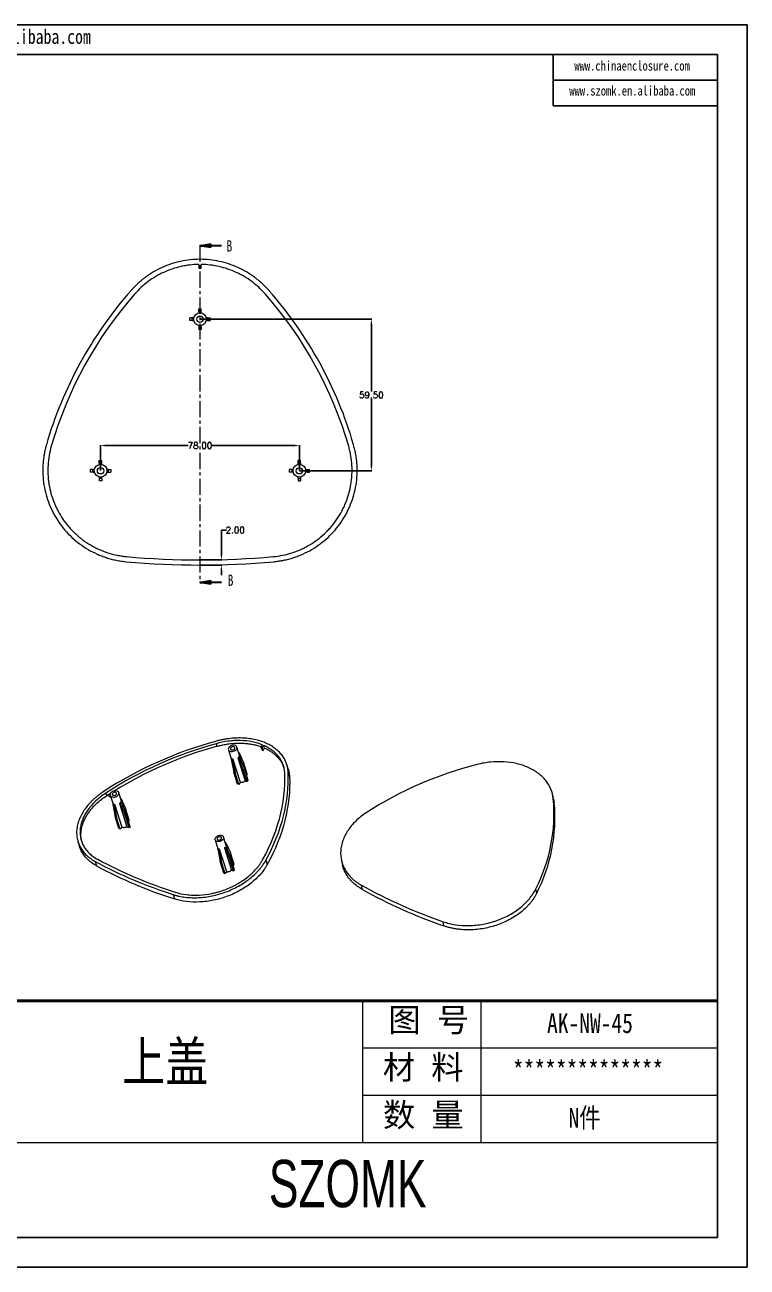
# Model space of a CAD drawing. Header units: inches. Extents: x 1474 to 2938, y 573 to 1061.
# Drawn here: x 2654.8 to 2938.2, y 573 to 1060.6 of the extents above; entities that cross this region are included whole.
import ezdxf

# ---------------------------------------------------------------- set-up
doc = ezdxf.new("R2010")
doc.units = ezdxf.units.IN
doc.linetypes.add('CENTER', pattern=[10.16, 6.35, -1.27, 1.27, -1.27])
doc.layers.add('文字', color=81, linetype='Continuous')
doc.layers.add('粗实线', color=7, linetype='Continuous', lineweight=30)
doc.layers.add('细实线', color=3, linetype='Continuous', lineweight=9)
doc.styles.add('SLDTEXTSTYLE0', font='TXT', dxfattribs={"width": 0.75})
doc.styles.get("Standard").update_dxf_attribs({"font": 'txt', "bigfont": 'gbcbig.shx'})
doc.styles.add('宋体', font='', dxfattribs={"width": 0.8, "height": 3.5})
doc.styles.add('长仿宋', font='', dxfattribs={"width": 0.7, "height": 4})
doc.styles.get('宋体').set_extended_font_data('SimSun')
doc.styles.get('长仿宋').set_extended_font_data('SimSun')
doc.dimstyles.new('2.5', dxfattribs={"dimtxt": 2.5, "dimasz": 2, "dimexe": 0.18, "dimexo": 0.0625, "dimgap": 0.09, "dimtad": 0, "dimtih": 1, "dimtoh": 1, "dimzin": 0, "dimdsep": 46, "dimtxsty": 'Standard', "dimcen": 2, "dimadec": 0, "dimazin": 0, "dimtfac": 1, "dimtofl": 0, "dimtmove": 0, "dimatfit": 3, "dimfxl": 1, "dimtolj": 1, "dimtzin": 0, "dimarcsym": 0})

# ---------------------------------------------------------------- blocks, each defined once
blk = doc.blocks.new('_CLOSED')
at = {"color": 0, "linetype": 'ByBlock', "lineweight": -2}
for p, q in [((-1, 0.166667), (0, 0)), ((-1, 0.166667), (-1, -0.166667)), ((0, 0), (-1, -0.166667)), ((0, 0), (-1, 0))]:
    blk.add_line(p, q, dxfattribs=at)
blk = doc.blocks.new('*D113')
at = {"color": 0, "lineweight": -2}
for p, q in [((2731.92, 852.53), (2731.92, 862.27)), ((2731.92, 862.27), (2733.92, 862.27)), ((2723.57, 850.53), (2732.1, 850.53)), ((2723.57, 848.53), (2732.1, 848.53)), ((2731.92, 846.53), (2731.92, 844.53))]:
    blk.add_line(p, q, dxfattribs=at)
at = {"color": 0}
for points in [[(2731.59, 852.53), (2732.26, 852.53), (2731.92, 850.53)], [(2731.59, 846.53), (2732.26, 846.53), (2731.92, 848.53)]]:
    blk.add_solid(points, dxfattribs=at)
at = {"layer": 'Defpoints', "color": 0}
for p in [(2723.51, 850.53), (2723.51, 848.53), (2731.92, 848.53)]:
    blk.add_point(p, dxfattribs=at)
at = {"color": 0, "insert": (2737.35, 862.27), "char_height": 2.5, "attachment_point": 5}
blk.add_mtext('\\A1;2.00', dxfattribs=at)
blk = doc.blocks.new('*D114')
at = {"color": 0, "lineweight": -2}
for p, q in [((2684.51, 885.59), (2684.51, 895.63)), ((2686.51, 895.45), (2718.84, 895.45)), ((2760.51, 895.45), (2728.19, 895.45)), ((2762.51, 885.59), (2762.51, 895.63))]:
    blk.add_line(p, q, dxfattribs=at)
at = {"color": 0}
for points in [[(2686.51, 895.78), (2686.51, 895.11), (2684.51, 895.45)], [(2760.51, 895.78), (2760.51, 895.11), (2762.51, 895.45)]]:
    blk.add_solid(points, dxfattribs=at)
at = {"layer": 'Defpoints', "color": 0}
for p in [(2762.51, 895.45), (2684.51, 885.53), (2762.51, 885.53)]:
    blk.add_point(p, dxfattribs=at)
at = {"color": 0, "insert": (2723.51, 895.45), "char_height": 2.5, "attachment_point": 5}
blk.add_mtext('\\A1;78.00', dxfattribs=at)
blk = doc.blocks.new('*D115')
at = {"color": 0, "lineweight": -2}
for p, q in [((2723.57, 945.03), (2790.93, 945.03)), ((2790.75, 943.03), (2790.75, 916.62)), ((2790.75, 887.53), (2790.75, 913.94)), ((2762.57, 885.53), (2790.93, 885.53))]:
    blk.add_line(p, q, dxfattribs=at)
at = {"color": 0}
for points in [[(2790.42, 943.03), (2791.09, 943.03), (2790.75, 945.03)], [(2790.42, 887.53), (2791.09, 887.53), (2790.75, 885.53)]]:
    blk.add_solid(points, dxfattribs=at)
at = {"layer": 'Defpoints', "color": 0}
for p in [(2723.51, 945.03), (2790.75, 945.03), (2762.51, 885.53)]:
    blk.add_point(p, dxfattribs=at)
at = {"color": 0, "insert": (2790.75, 915.28), "char_height": 2.5, "attachment_point": 5}
blk.add_mtext('\\A1;59.50', dxfattribs=at)

msp = doc.modelspace()

# ---------------------------------------------------------------- linework, layer by layer
for p, q in [((2248.556, 1060.556), (2938.16, 1060.556)), ((2938.16, 1060.556), (2938.16, 572.957)), ((2266.4, 1048.946), (2926.551, 1048.946)), ((2862.054, 1048.946), (2862.054, 1028.791)), ((2926.551, 1048.946), (2926.551, 584.566)), ((2862.054, 1038.869), (2926.551, 1038.869)), ((2862.054, 1028.791), (2926.551, 1028.791)), ((2266.4, 584.566), (2926.551, 584.566)), ((2248.556, 572.957), (2938.16, 572.957))]:
    msp.add_line(p, q)
at = {"color": 1, "linetype": 'CENTER', "lineweight": 0}
msp.add_line((2723.512, 973.855), (2723.512, 841.728), dxfattribs=at)
at = {"color": 7, "linetype": 'Continuous', "lineweight": 30}
for p, q in [((2731.912, 973.855), (2723.512, 973.855)), ((2731.912, 841.728), (2723.512, 841.728))]:
    msp.add_line(p, q, dxfattribs=at)
at = {"color": 7, "linetype": 'Continuous', "lineweight": 15}
for p, q in [((2723.012, 966.527), (2723.012, 965.031)), ((2724.012, 965.031), (2724.012, 966.527)), ((2723.012, 965.031), (2724.012, 965.031)), ((2723.012, 949.031), (2724.012, 949.031)), ((2723.012, 948.031), (2723.012, 949.031)), ((2723.012, 948.031), (2724.012, 948.031)), ((2723.012, 948.031), (2723.012, 947.48)), ((2724.012, 948.031), (2724.012, 949.031)), ((2724.012, 947.48), (2724.012, 948.031)), ((2719.512, 944.531), (2719.512, 945.531)), ((2720.512, 945.531), (2719.512, 945.531)), ((2720.512, 944.531), (2719.512, 944.531)), ((2721.062, 945.531), (2720.512, 945.531)), ((2720.512, 944.531), (2720.512, 945.531)), ((2720.512, 944.531), (2721.062, 944.531)), ((2723.012, 942.581), (2723.012, 942.031)), ((2724.012, 942.031), (2723.012, 942.031)), ((2723.012, 942.031), (2723.012, 941.031)), ((2724.012, 942.031), (2724.012, 942.581)), ((2724.012, 942.031), (2724.012, 941.031)), ((2726.512, 945.531), (2725.961, 945.531)), ((2725.961, 944.531), (2726.512, 944.531)), ((2726.512, 945.531), (2726.512, 944.531)), ((2726.512, 945.531), (2727.512, 945.531)), ((2726.512, 944.531), (2727.512, 944.531)), ((2727.512, 945.531), (2727.512, 944.531)), ((2724.012, 941.031), (2723.012, 941.031)), ((2684.012, 889.531), (2685.012, 889.531)), ((2684.012, 888.531), (2684.012, 889.531)), ((2684.012, 888.531), (2684.012, 887.98)), ((2684.012, 888.531), (2685.012, 888.531)), ((2685.012, 888.531), (2685.012, 889.531)), ((2685.012, 887.98), (2685.012, 888.531)), ((2763.012, 889.531), (2762.012, 889.531)), ((2762.012, 888.531), (2762.012, 889.531)), ((2762.012, 887.98), (2762.012, 888.531)), ((2763.012, 888.531), (2762.012, 888.531)), ((2763.012, 888.531), (2763.012, 889.531)), ((2763.012, 888.531), (2763.012, 887.98)), ((2680.512, 885.031), (2680.512, 886.031)), ((2681.512, 886.031), (2680.512, 886.031)), ((2681.512, 885.031), (2680.512, 885.031)), ((2682.062, 886.031), (2681.512, 886.031)), ((2681.512, 885.031), (2681.512, 886.031)), ((2681.512, 885.031), (2682.062, 885.031)), ((2684.012, 883.081), (2684.012, 882.531)), ((2685.012, 882.531), (2685.012, 883.081)), ((2687.512, 886.031), (2686.961, 886.031)), ((2686.961, 885.031), (2687.512, 885.031)), ((2687.512, 886.031), (2687.512, 885.031)), ((2687.512, 886.031), (2688.512, 886.031)), ((2687.512, 885.031), (2688.512, 885.031)), ((2688.512, 886.031), (2688.512, 885.031)), ((2758.512, 886.031), (2758.512, 885.031)), ((2759.512, 886.031), (2758.512, 886.031)), ((2759.512, 885.031), (2758.512, 885.031)), ((2759.512, 886.031), (2759.512, 885.031)), ((2759.512, 886.031), (2760.062, 886.031)), ((2760.062, 885.031), (2759.512, 885.031)), ((2762.012, 882.531), (2762.012, 883.081)), ((2763.012, 883.081), (2763.012, 882.531)), ((2764.961, 886.031), (2765.512, 886.031)), ((2765.512, 885.031), (2764.961, 885.031)), ((2765.512, 885.031), (2765.512, 886.031)), ((2765.512, 886.031), (2766.512, 886.031)), ((2765.512, 885.031), (2766.512, 885.031)), ((2766.512, 885.031), (2766.512, 886.031)), ((2685.012, 882.531), (2684.012, 882.531)), ((2684.012, 882.531), (2684.012, 881.531)), ((2685.012, 881.531), (2684.012, 881.531)), ((2685.012, 882.531), (2685.012, 881.531)), ((2762.012, 882.531), (2763.012, 882.531)), ((2762.012, 882.531), (2762.012, 881.531)), ((2762.012, 881.531), (2763.012, 881.531)), ((2763.012, 882.531), (2763.012, 881.531)), ((2729.824, 778.411), (2730.148, 777.383)), ((2734.668, 776.036), (2735.787, 772.485)), ((2739.839, 771.272), (2738.006, 777.088)), ((2748.018, 777.957), (2747.369, 777.288)), ((2747.369, 777.288), (2747.897, 777.064)), ((2747.772, 776.011), (2747.369, 777.288)), ((2747.897, 777.064), (2748.545, 777.732)), ((2748.299, 775.787), (2747.897, 777.064)), ((2748.868, 776.708), (2748.545, 777.732)), ((2735.938, 772.64), (2735.699, 772.394)), ((2736.226, 772.17), (2735.699, 772.394)), ((2735.699, 772.394), (2736.74, 767.269)), ((2736.226, 772.17), (2736.465, 772.416)), ((2736.226, 772.17), (2737.267, 767.044)), ((2739.377, 763.175), (2736.465, 772.416)), ((2738.339, 772.851), (2741.198, 763.777)), ((2738.339, 772.851), (2738.629, 772.727)), ((2739.063, 773.174), (2738.629, 772.727)), ((2738.629, 772.727), (2740.631, 767.824)), ((2738.693, 774.91), (2738.828, 774.852)), ((2738.74, 774.761), (2738.828, 774.852)), ((2739.063, 773.174), (2738.772, 773.298)), ((2738.828, 774.852), (2740.736, 770.621)), ((2739.063, 773.174), (2741.064, 768.271)), ((2741.999, 766.611), (2740.736, 770.621)), ((2737.267, 767.044), (2736.74, 767.269)), ((2738.214, 762.59), (2736.74, 767.269)), ((2738.741, 762.366), (2737.267, 767.044)), ((2741.064, 768.271), (2740.631, 767.824)), ((2742.008, 763.452), (2740.631, 767.824)), ((2742.416, 763.983), (2741.064, 768.271)), ((2741.999, 766.611), (2741.709, 766.224)), ((2758.116, 768.508), (2757.576, 770.222)), ((2758.107, 767.226), (2758.647, 765.511)), ((2686.555, 759.003), (2686.879, 757.975)), ((2687.141, 758.145), (2688.42, 758.966)), ((2688.3, 758.18), (2689.419, 754.629)), ((2693.441, 753.51), (2691.638, 759.232)), ((2692.325, 757.053), (2692.46, 756.996)), ((2692.372, 756.905), (2692.46, 756.996)), ((2692.46, 756.996), (2694.291, 753.007)), ((2862.252, 756.708), (2861.881, 758.374)), ((2862.493, 755.236), (2862.121, 756.902)), ((2862.229, 756.703), (2862.493, 755.236)), ((2689.57, 754.784), (2689.331, 754.538)), ((2689.858, 754.314), (2689.331, 754.538)), ((2689.331, 754.538), (2690.295, 749.655)), ((2689.858, 754.314), (2690.097, 754.56)), ((2689.858, 754.314), (2690.823, 749.431)), ((2692.933, 745.559), (2690.097, 754.56)), ((2691.97, 754.994), (2694.87, 745.792)), ((2691.97, 754.994), (2692.261, 754.871)), ((2692.694, 755.318), (2692.261, 754.871)), ((2692.261, 754.871), (2694.186, 750.211)), ((2692.694, 755.318), (2692.404, 755.442)), ((2692.694, 755.318), (2694.62, 750.658)), ((2695.76, 748.344), (2694.291, 753.007)), ((2690.823, 749.431), (2690.295, 749.655)), ((2691.693, 745.219), (2690.295, 749.655)), ((2692.246, 744.914), (2690.823, 749.431)), ((2694.62, 750.658), (2694.186, 750.211)), ((2695.724, 745.331), (2694.186, 750.211)), ((2696.164, 745.756), (2694.62, 750.658)), ((2695.76, 748.344), (2695.449, 748.027)), ((2734.581, 736.027), (2732.778, 741.749)), ((2675.662, 739.894), (2676.202, 738.18)), ((2729.44, 740.697), (2730.559, 737.146)), ((2730.47, 737.055), (2730.709, 737.301)), ((2730.47, 737.055), (2731.435, 732.172)), ((2730.47, 737.055), (2730.998, 736.831)), ((2731.236, 737.077), (2730.998, 736.831)), ((2730.998, 736.831), (2731.962, 731.947)), ((2734.047, 728.158), (2731.236, 737.077)), ((2733.11, 737.511), (2735.879, 728.723)), ((2733.4, 737.388), (2733.11, 737.511)), ((2733.4, 737.388), (2733.834, 737.835)), ((2733.4, 737.388), (2735.326, 732.728)), ((2733.599, 739.513), (2733.464, 739.57)), ((2733.599, 739.513), (2733.511, 739.422)), ((2733.544, 737.958), (2733.834, 737.835)), ((2733.599, 739.513), (2735.431, 735.524)), ((2733.834, 737.835), (2735.759, 733.175)), ((2682.426, 732.175), (2682.967, 730.46)), ((2731.435, 732.172), (2731.962, 731.947)), ((2732.858, 727.655), (2731.435, 732.172)), ((2733.36, 727.511), (2731.962, 731.947)), ((2735.326, 732.728), (2735.759, 733.175)), ((2736.65, 728.525), (2735.326, 732.728)), ((2736.871, 730.951), (2735.431, 735.524)), ((2737.088, 728.959), (2735.759, 733.175)), ((2749.346, 732.668), (2749.886, 730.954)), ((2779.008, 732.686), (2779.379, 731.02)), ((2736.56, 730.633), (2736.871, 730.951)), ((2787.238, 721.199), (2786.866, 722.865)), ((2712.958, 719.199), (2713.498, 717.485)), ((2855.612, 719.751), (2855.24, 721.417)), ((2819.225, 706.885), (2818.854, 708.552))]:
    msp.add_line(p, q, dxfattribs=at)
at = {"color": 8, "linetype": 'Continuous', "lineweight": 15}
msp.add_line((2688.574, 757.312), (2687.141, 758.145), dxfattribs=at)
at = {"color": 7, "linetype": 'Continuous', "lineweight": 15, "flags": 128}
for points in [[(2737.656, 776.002), (2737.864, 776.265), (2737.996, 776.542), (2738.044, 776.821), (2738.007, 777.087), (2737.886, 777.326), (2737.688, 777.527), (2737.421, 777.68), (2737.101, 777.776), (2736.742, 777.812), (2736.363, 777.785), (2735.982, 777.697), (2735.62, 777.552), (2735.293, 777.357), (2735.019, 777.123), (2734.811, 776.86), (2734.679, 776.582), (2734.631, 776.304), (2734.668, 776.038), (2734.789, 775.798), (2734.987, 775.597), (2735.253, 775.445), (2735.574, 775.348), (2735.933, 775.312), (2736.312, 775.339), (2736.692, 775.427), (2737.055, 775.572), (2737.382, 775.767), (2737.656, 776.002)], [(2736.997, 776.282), (2737.132, 776.468), (2737.189, 776.664), (2737.163, 776.85), (2737.057, 777.007), (2736.879, 777.121), (2736.649, 777.18), (2736.388, 777.179), (2736.123, 777.117), (2735.878, 777.001), (2735.678, 776.842), (2735.543, 776.656), (2735.485, 776.46), (2735.511, 776.275), (2735.618, 776.117), (2735.795, 776.003), (2736.026, 775.944), (2736.286, 775.945), (2736.552, 776.007), (2736.797, 776.123), (2736.997, 776.282)], [(2748.092, 732.851), (2749.29, 735.113), (2750.403, 737.385), (2751.429, 739.666), (2752.367, 741.953), (2753.218, 744.245), (2753.979, 746.539), (2754.651, 748.833), (2755.232, 751.126), (2755.723, 753.416), (2756.122, 755.7), (2756.43, 757.977), (2756.646, 760.245), (2756.77, 762.501), (2756.802, 764.744), (2756.742, 766.971)], [(2749.346, 732.668), (2750.486, 734.815), (2751.55, 736.972), (2752.537, 739.137), (2753.447, 741.307), (2754.278, 743.482), (2755.03, 745.66), (2755.702, 747.839), (2756.294, 750.017), (2756.806, 752.193), (2757.237, 754.365), (2757.586, 756.532), (2757.854, 758.691), (2758.04, 760.842), (2758.145, 762.983), (2758.167, 765.111), (2758.107, 767.226)], [(2758.647, 765.511), (2758.707, 763.397), (2758.685, 761.268), (2758.581, 759.128), (2758.394, 756.977), (2758.127, 754.817), (2757.777, 752.651), (2757.346, 750.479), (2756.835, 748.302), (2756.242, 746.124), (2755.57, 743.945), (2754.818, 741.768), (2753.987, 739.593), (2753.078, 737.422), (2752.091, 735.258), (2751.026, 733.101), (2749.886, 730.954)], [(2691.288, 758.146), (2691.496, 758.408), (2691.628, 758.686), (2691.676, 758.965), (2691.639, 759.23), (2691.518, 759.47), (2691.319, 759.671), (2691.053, 759.824), (2690.733, 759.92), (2690.374, 759.956), (2689.995, 759.929), (2689.614, 759.841), (2689.252, 759.696), (2688.925, 759.501), (2688.651, 759.266), (2688.443, 759.004), (2688.311, 758.726), (2688.263, 758.447), (2688.3, 758.182), (2688.421, 757.942), (2688.619, 757.741), (2688.885, 757.588), (2689.206, 757.492), (2689.565, 757.456), (2689.944, 757.483), (2690.324, 757.571), (2690.687, 757.716), (2691.014, 757.911), (2691.288, 758.146)], [(2690.629, 758.426), (2690.764, 758.612), (2690.821, 758.808), (2690.795, 758.993), (2690.688, 759.151), (2690.511, 759.265), (2690.281, 759.324), (2690.02, 759.323), (2689.754, 759.261), (2689.51, 759.145), (2689.31, 758.986), (2689.175, 758.8), (2689.117, 758.604), (2689.143, 758.419), (2689.25, 758.261), (2689.427, 758.147), (2689.658, 758.088), (2689.918, 758.089), (2690.184, 758.151), (2690.429, 758.267), (2690.629, 758.426)], [(2729.79, 741.783), (2730.064, 742.018), (2730.391, 742.212), (2730.754, 742.358), (2731.134, 742.446), (2731.513, 742.473), (2731.872, 742.437), (2732.193, 742.34), (2732.459, 742.187), (2732.657, 741.986), (2732.778, 741.747), (2732.815, 741.481), (2732.767, 741.203), (2732.635, 740.925), (2732.427, 740.662), (2732.153, 740.428), (2731.826, 740.233), (2731.464, 740.088), (2731.083, 739.999), (2730.704, 739.973), (2730.345, 740.008), (2730.025, 740.105), (2729.759, 740.258), (2729.56, 740.459), (2729.439, 740.698), (2729.402, 740.964), (2729.45, 741.243), (2729.582, 741.52), (2729.79, 741.783)], [(2731.768, 740.942), (2731.903, 741.129), (2731.961, 741.324), (2731.935, 741.51), (2731.828, 741.667), (2731.651, 741.781), (2731.42, 741.841), (2731.16, 741.839), (2730.894, 741.778), (2730.649, 741.662), (2730.449, 741.503), (2730.314, 741.316), (2730.257, 741.121), (2730.283, 740.935), (2730.39, 740.778), (2730.567, 740.664), (2730.797, 740.605), (2731.058, 740.606), (2731.324, 740.667), (2731.568, 740.783), (2731.768, 740.942)]]:
    msp.add_lwpolyline(points, dxfattribs=at)
at = {"color": 7, "linetype": 'Continuous', "lineweight": 15}
for centre, radius in [((2723.512, 945.031), 2.5), ((2723.512, 945.031), 1.25), ((2684.512, 885.531), 2.5), ((2762.512, 885.531), 2.5), ((2684.512, 885.531), 1.25), ((2762.512, 885.531), 1.25)]:
    msp.add_circle(centre, radius, dxfattribs=at)
for centre, radius, start, end in [((2815.142, 851.854), 158.085, 138.63725, 163.90467), ((2631.882, 851.854), 158.085, 16.09533, 41.36275), ((2815.142, 851.854), 156.085, 138.63725, 163.90467), ((2631.882, 851.854), 156.085, 16.09533, 41.36275), ((2723.512, 1166.793), 318.262, 264.78215, 275.21785), ((2723.512, 1166.793), 316.262, 264.78215, 275.21785), ((2771.563, 627.117), 157.898, 105.41008, 122.90656), ((2771.154, 628.332), 155.666, 105.39682, 122.91982), ((2771.847, 626.36), 156.672, 105.5523, 121.51694), ((2736.742, 773.801), 1.412, 235.2659, 258.6852), ((2737.278, 774.313), 1.806, 305.94709, 325.80136), ((2867.982, 629.009), 145.702, 104.19198, 122.99191), ((2797.593, 751.005), 64.798, 332.83047, 5.22156), ((2690.374, 755.944), 1.412, 235.2659, 258.6852), ((2690.91, 756.457), 1.806, 305.94709, 325.80136), ((2797.964, 749.339), 64.798, 332.83047, 5.22156), ((2731.513, 738.461), 1.412, 235.2659, 258.6852), ((2732.05, 738.973), 1.806, 305.94709, 325.80136), ((2767.838, 890.744), 180.109, 241.69143, 252.25967), ((2768.26, 890.597), 178.977, 241.69143, 252.25967), ((2768.192, 888.593), 179.636, 241.67748, 252.27362), ((2884.673, 898.547), 201.073, 240.89416, 250.89258), ((2884.865, 896.48), 200.635, 240.88322, 250.90352)]:
    msp.add_arc(centre, radius, start, end, dxfattribs=at)
for points, knots in [([(2750.531, 956.32), (2750.401, 956.467), (2750.14, 956.761), (2749.74, 957.193), (2749.334, 957.618), (2748.921, 958.036), (2748.502, 958.447), (2748.076, 958.851), (2747.644, 959.248), (2747.205, 959.637), (2746.76, 960.02), (2746.309, 960.395), (2745.851, 960.764), (2745.386, 961.125), (2744.055, 962.126), (2741.763, 963.641), (2738.365, 965.398), (2734.801, 966.787), (2731.109, 967.789), (2727.332, 968.397), (2723.512, 968.598), (2719.692, 968.397), (2715.915, 967.789), (2712.223, 966.788), (2708.659, 965.398), (2705.261, 963.641), (2702.828, 962.033), (2701.237, 960.819), (2700.389, 960.131), (2699.564, 959.419), (2698.761, 958.682), (2697.981, 957.92), (2697.222, 957.135), (2696.736, 956.592), (2696.492, 956.32)], [0, 0, 0, 0, 0.00964762, 0.01928102, 0.02890275, 0.03851537, 0.04812145, 0.05772355, 0.06732427, 0.07692616, 0.08653181, 0.09614379, 0.10576466, 0.115397, 0.12504334, 0.18753188, 0.25002945, 0.31251799, 0.37501556, 0.4375041, 0.50000167, 0.56249021, 0.62498778, 0.68747632, 0.74997388, 0.81246243, 0.87495999, 0.89286072, 0.91072139, 0.92855843, 0.94638832, 0.96422757, 0.98209266, 1, 1, 1, 1]), ([(2723.012, 966.527), (2721.835, 966.51), (2720.658, 966.431), (2718.893, 966.221), (2718.303, 966.135), (2717.129, 965.932), (2716.547, 965.815), (2713.662, 965.159), (2711.435, 964.402), (2708.751, 963.165), (2708.219, 962.903), (2707.165, 962.349), (2706.644, 962.057), (2705.114, 961.148), (2704.133, 960.493), (2701.305, 958.384), (2699.57, 956.79), (2697.993, 954.999)], [0, 0, 0, 0, 0.125, 0.125, 0.1875, 0.1875, 0.25, 0.25, 0.5, 0.5, 0.5625, 0.5625, 0.625, 0.625, 0.75, 0.75, 1, 1, 1, 1]), ([(2749.03, 954.999), (2747.453, 956.79), (2745.718, 958.385), (2742.887, 960.495), (2741.905, 961.151), (2740.372, 962.061), (2739.851, 962.353), (2738.799, 962.906), (2738.268, 963.167), (2735.587, 964.402), (2733.36, 965.159), (2729.895, 965.947), (2728.714, 966.151), (2726.363, 966.431), (2725.188, 966.51), (2724.012, 966.527)], [0, 0, 0, 0, 0.25, 0.25, 0.375, 0.375, 0.4375, 0.4375, 0.5, 0.5, 0.75, 0.75, 0.875, 0.875, 1, 1, 1, 1]), ([(2663.253, 895.681), (2663.202, 895.5), (2663.099, 895.137), (2662.955, 894.589), (2662.82, 894.04), (2662.693, 893.489), (2662.575, 892.935), (2662.466, 892.38), (2662.281, 891.358), (2662.065, 889.864), (2661.89, 887.891), (2661.824, 885.91), (2661.882, 883.27), (2662.225, 879.98), (2663.07, 876.104), (2664.333, 872.343), (2666.003, 868.744), (2668.058, 865.35), (2670.473, 862.203), (2673.219, 859.339), (2676.263, 856.794), (2679.567, 854.599), (2682.507, 853.083), (2684.946, 852.07), (2686.815, 851.412), (2688.717, 850.857), (2690.325, 850.483), (2691.623, 850.237), (2692.601, 850.08), (2693.583, 849.948), (2694.24, 849.882), (2694.568, 849.85)], [0, 0, 0, 0, 0.0089306, 0.0178578, 0.026784, 0.0357112, 0.0446417, 0.0535777, 0.0625215, 0.0937896, 0.1250352, 0.1562721, 0.1875492, 0.2500395, 0.3125298, 0.3750201, 0.4375104, 0.5000007, 0.562491, 0.6249812, 0.6874715, 0.7499618, 0.8124521, 0.8437206, 0.8749661, 0.906203, 0.9374798, 0.9531226, 0.968749, 0.9843709, 1, 1, 1, 1]), ([(2665.175, 895.127), (2664.477, 892.708), (2664.057, 890.258), (2663.83, 886.538), (2663.821, 885.29), (2663.914, 883.407), (2663.962, 882.78), (2664.092, 881.537), (2664.174, 880.92), (2664.667, 877.85), (2665.325, 875.455), (2666.486, 872.539), (2666.736, 871.961), (2667.262, 870.826), (2667.54, 870.268), (2668.417, 868.621), (2669.702, 866.497), (2671.217, 864.519), (2672.442, 863.091), (2672.865, 862.624), (2673.732, 861.72), (2674.176, 861.281), (2676.45, 859.157), (2678.437, 857.67), (2681.136, 856.081), (2681.689, 855.776), (2682.803, 855.201), (2683.365, 854.93), (2685.07, 854.166), (2686.229, 853.721), (2688.592, 852.96), (2689.795, 852.643), (2691.634, 852.266), (2692.254, 852.157), (2693.499, 851.973), (2694.123, 851.899), (2694.75, 851.841)], [0, 0, 0, 0, 0.125, 0.125, 0.1875, 0.1875, 0.21875, 0.21875, 0.25, 0.25, 0.375, 0.375, 0.40625, 0.40625, 0.4375, 0.4375, 0.5, 0.5625, 0.5625, 0.59375, 0.59375, 0.625, 0.625, 0.75, 0.75, 0.78125, 0.78125, 0.8125, 0.8125, 0.875, 0.875, 0.9375, 0.9375, 0.96875, 0.96875, 1, 1, 1, 1]), ([(2752.273, 851.841), (2754.78, 852.07), (2757.215, 852.57), (2760.764, 853.71), (2761.929, 854.156), (2763.65, 854.926), (2764.216, 855.199), (2765.327, 855.772), (2765.872, 856.073), (2768.552, 857.648), (2770.545, 859.131), (2772.839, 861.273), (2773.288, 861.715), (2774.153, 862.618), (2774.572, 863.08), (2775.788, 864.496), (2777.299, 866.465), (2778.592, 868.595), (2779.477, 870.255), (2779.758, 870.82), (2780.285, 871.955), (2780.532, 872.528), (2781.685, 875.419), (2782.348, 877.811), (2782.847, 880.903), (2782.93, 881.528), (2783.061, 882.775), (2783.109, 883.398), (2783.201, 885.264), (2783.195, 886.505), (2783.045, 888.983), (2782.903, 890.219), (2782.585, 892.07), (2782.462, 892.687), (2782.181, 893.913), (2782.023, 894.522), (2781.849, 895.127)], [0, 0, 0, 0, 0.125, 0.125, 0.1875, 0.1875, 0.21875, 0.21875, 0.25, 0.25, 0.375, 0.375, 0.40625, 0.40625, 0.4375, 0.4375, 0.5, 0.5625, 0.5625, 0.59375, 0.59375, 0.625, 0.625, 0.75, 0.75, 0.78125, 0.78125, 0.8125, 0.8125, 0.875, 0.875, 0.9375, 0.9375, 0.96875, 0.96875, 1, 1, 1, 1]), ([(2752.455, 849.85), (2752.643, 849.868), (2753.019, 849.904), (2753.581, 849.969), (2754.141, 850.042), (2754.701, 850.125), (2755.26, 850.216), (2755.817, 850.316), (2756.836, 850.515), (2758.306, 850.857), (2760.208, 851.412), (2762.077, 852.07), (2764.516, 853.083), (2767.456, 854.599), (2770.76, 856.794), (2773.805, 859.339), (2776.55, 862.203), (2778.966, 865.35), (2781.02, 868.744), (2782.69, 872.343), (2783.954, 876.104), (2784.798, 879.98), (2785.141, 883.27), (2785.199, 885.91), (2785.133, 887.89), (2784.958, 889.864), (2784.722, 891.498), (2784.48, 892.797), (2784.271, 893.765), (2784.037, 894.727), (2783.859, 895.363), (2783.77, 895.681)], [0, 0, 0, 0, 0.0089306, 0.0178578, 0.026784, 0.0357112, 0.0446417, 0.0535777, 0.0625215, 0.0937896, 0.1250352, 0.1562721, 0.1875492, 0.2500395, 0.3125298, 0.3750201, 0.4375104, 0.5000007, 0.562491, 0.6249812, 0.6874715, 0.7499618, 0.8124521, 0.8437206, 0.8749661, 0.906203, 0.9374798, 0.9531226, 0.968749, 0.9843709, 1, 1, 1, 1]), ([(2758.107, 767.226), (2758.102, 767.32), (2758.092, 767.51), (2758.068, 767.793), (2758.038, 768.074), (2758.002, 768.353), (2757.959, 768.631), (2757.909, 768.907), (2757.853, 769.181), (2757.791, 769.454), (2757.722, 769.724), (2757.647, 769.994), (2757.565, 770.261), (2757.477, 770.527), (2757.209, 771.272), (2756.657, 772.464), (2755.626, 774.01), (2754.349, 775.43), (2752.836, 776.706), (2751.107, 777.824), (2749.18, 778.77), (2747.078, 779.536), (2744.822, 780.111), (2742.441, 780.491), (2739.958, 780.669), (2737.404, 780.645), (2735.424, 780.472), (2734.059, 780.286), (2733.313, 780.168), (2732.569, 780.035), (2731.826, 779.885), (2731.084, 779.719), (2730.343, 779.539), (2729.852, 779.405), (2729.605, 779.338)], [0, 0, 0, 0, 0.00964762, 0.01928102, 0.02890275, 0.03851537, 0.04812145, 0.05772355, 0.06732427, 0.07692616, 0.08653181, 0.09614379, 0.10576466, 0.115397, 0.12504334, 0.18753188, 0.25002945, 0.31251799, 0.37501556, 0.4375041, 0.50000167, 0.56249021, 0.62498778, 0.68747632, 0.74997388, 0.81246243, 0.87495999, 0.89286072, 0.91072139, 0.92855843, 0.94638832, 0.96422757, 0.98209266, 1, 1, 1, 1]), ([(2748.018, 777.957), (2747.39, 778.213), (2746.735, 778.441), (2745.713, 778.743), (2745.364, 778.837), (2744.657, 779.009), (2744.299, 779.087), (2742.494, 779.441), (2740.99, 779.601), (2739.039, 779.65), (2738.644, 779.652), (2737.849, 779.641), (2737.447, 779.627), (2736.246, 779.564), (2735.445, 779.491), (2733.039, 779.182), (2731.433, 778.858), (2729.824, 778.411)], [0, 0, 0, 0, 0.125, 0.125, 0.1875, 0.1875, 0.25, 0.25, 0.5, 0.5, 0.5625, 0.5625, 0.625, 0.625, 0.75, 0.75, 1, 1, 1, 1]), ([(2730.148, 777.383), (2730.624, 777.51), (2731.736, 777.807), (2733.503, 778.163), (2735.453, 778.446), (2737.41, 778.608), (2739.342, 778.647), (2741.217, 778.565), (2743.042, 778.366), (2744.812, 778.038), (2746.274, 777.679), (2747.089, 777.379), (2747.374, 777.274)], [0, 0, 0, 0, 0.0794172, 0.1856467, 0.2918754, 0.4011913, 0.5105074, 0.6167377, 0.7229687, 0.8322886, 0.9416088, 1, 1, 1, 1]), ([(2756.742, 766.971), (2756.687, 768.125), (2756.463, 769.227), (2755.885, 770.805), (2755.652, 771.318), (2755.238, 772.069), (2755.09, 772.316), (2754.775, 772.799), (2754.608, 773.035), (2753.729, 774.188), (2752.883, 775.026), (2751.397, 776.155), (2750.863, 776.51), (2749.744, 777.163), (2749.158, 777.461), (2748.545, 777.732)], [0, 0, 0, 0, 0.25, 0.25, 0.375, 0.375, 0.4375, 0.4375, 0.5, 0.5, 0.75, 0.75, 0.875, 0.875, 1, 1, 1, 1]), ([(2748.868, 776.708), (2749.329, 776.491), (2750.25, 776.056), (2751.515, 775.281), (2752.682, 774.417), (2753.738, 773.453), (2754.666, 772.403), (2755.457, 771.259), (2756.039, 770.205), (2756.288, 769.507), (2756.383, 769.244)], [0, 0, 0, 0, 0.12711544, 0.25423114, 0.38471794, 0.51520557, 0.64794627, 0.78068688, 0.91728454, 1, 1, 1, 1]), ([(2862.121, 756.902), (2861.987, 758.178), (2861.666, 759.423), (2860.664, 761.797), (2859.983, 762.926), (2858.291, 765.017), (2857.281, 765.979), (2854.976, 767.692), (2853.682, 768.444), (2850.868, 769.703), (2849.347, 770.211), (2846.149, 770.96), (2844.472, 771.201), (2841.034, 771.405), (2839.273, 771.369), (2835.75, 771.02), (2833.986, 770.707), (2832.26, 770.264)], [0, 0, 0, 0, 0.125, 0.125, 0.25, 0.25, 0.375, 0.375, 0.5, 0.5, 0.625, 0.625, 0.75, 0.75, 0.875, 0.875, 1, 1, 1, 1]), ([(2758.086, 768.499), (2758.21, 768.112), (2758.519, 767.148), (2758.599, 766.124), (2758.647, 765.511)], [0, 0, 0, 0, 0.40101159, 1, 1, 1, 1]), ([(2741.198, 763.777), (2741.076, 763.662), (2740.938, 763.557), (2740.718, 763.426), (2740.642, 763.386), (2740.486, 763.314), (2740.406, 763.282), (2740.246, 763.229), (2740.165, 763.207), (2740.003, 763.173), (2739.921, 763.161), (2739.68, 763.14), (2739.525, 763.147), (2739.377, 763.175)], [0, 0, 0, 0, 0.25, 0.25, 0.375, 0.375, 0.5, 0.5, 0.625, 0.625, 0.75, 0.75, 1, 1, 1, 1]), ([(2685.782, 759.681), (2685.676, 759.612), (2685.464, 759.473), (2685.151, 759.26), (2684.842, 759.045), (2684.536, 758.827), (2684.234, 758.606), (2683.935, 758.382), (2683.395, 757.967), (2682.633, 757.347), (2681.685, 756.504), (2680.792, 755.634), (2679.677, 754.441), (2678.432, 752.893), (2677.197, 750.971), (2676.232, 749.007), (2675.553, 747.023), (2675.165, 745.046), (2675.074, 743.097), (2675.28, 741.202), (2675.783, 739.382), (2676.574, 737.66), (2677.467, 736.324), (2678.314, 735.324), (2679.014, 734.611), (2679.777, 733.937), (2680.463, 733.409), (2681.041, 733.008), (2681.489, 732.718), (2681.949, 732.439), (2682.267, 732.263), (2682.426, 732.175)], [0, 0, 0, 0, 0.0089306, 0.0178578, 0.026784, 0.0357112, 0.0446417, 0.0535777, 0.0625215, 0.0937896, 0.1250352, 0.1562721, 0.1875492, 0.2500395, 0.3125298, 0.3750201, 0.4375104, 0.5000007, 0.562491, 0.6249812, 0.6874715, 0.7499618, 0.8124521, 0.8437206, 0.8749661, 0.906203, 0.9374798, 0.9531226, 0.968749, 0.9843709, 1, 1, 1, 1]), ([(2686.555, 759.003), (2685.138, 758.078), (2683.855, 757.077), (2682.121, 755.465), (2681.576, 754.909), (2680.808, 754.047), (2680.562, 753.756), (2680.092, 753.171), (2679.867, 752.876), (2678.797, 751.394), (2678.105, 750.176), (2677.453, 748.612), (2677.334, 748.297), (2677.119, 747.672), (2677.024, 747.36), (2676.772, 746.427), (2676.529, 745.19), (2676.471, 743.966), (2676.497, 743.053), (2676.518, 742.749), (2676.583, 742.151), (2676.627, 741.856), (2676.906, 740.396), (2677.309, 739.286), (2678.044, 737.971), (2678.203, 737.711), (2678.541, 737.204), (2678.721, 736.957), (2679.288, 736.233), (2679.707, 735.774), (2680.623, 734.904), (2681.12, 734.493), (2681.927, 733.912), (2682.206, 733.725), (2682.783, 733.364), (2683.08, 733.19), (2683.386, 733.024)], [0, 0, 0, 0, 0.125, 0.125, 0.1875, 0.1875, 0.21875, 0.21875, 0.25, 0.25, 0.375, 0.375, 0.40625, 0.40625, 0.4375, 0.4375, 0.5, 0.5625, 0.5625, 0.59375, 0.59375, 0.625, 0.625, 0.75, 0.75, 0.78125, 0.78125, 0.8125, 0.8125, 0.875, 0.875, 0.9375, 0.9375, 0.96875, 0.96875, 1, 1, 1, 1]), ([(2677.162, 739.927), (2677.085, 740.232), (2676.877, 741.06), (2676.774, 742.477), (2676.851, 744.057), (2677.121, 745.566), (2677.533, 746.993), (2678.11, 748.433), (2678.845, 749.856), (2679.725, 751.244), (2680.744, 752.595), (2681.912, 753.919), (2683.311, 755.28), (2684.947, 756.658), (2686.232, 757.534), (2686.879, 757.975)], [0, 0, 0, 0, 0.0512648, 0.138936, 0.2274956, 0.3001924, 0.3733934, 0.4481861, 0.52353, 0.5962264, 0.6694282, 0.7442213, 0.8195634, 0.9093047, 1, 1, 1, 1]), ([(2788.645, 751.216), (2787.183, 750.256), (2785.844, 749.19), (2783.471, 746.899), (2782.438, 745.674), (2780.73, 743.122), (2780.054, 741.795), (2779.092, 739.105), (2778.806, 737.742), (2778.636, 735.044), (2778.753, 733.71), (2779.385, 731.134), (2779.9, 729.893), (2781.302, 727.564), (2782.19, 726.476), (2784.295, 724.506), (2785.513, 723.623), (2786.866, 722.865)], [0, 0, 0, 0, 0.125, 0.125, 0.25, 0.25, 0.375, 0.375, 0.5, 0.5, 0.625, 0.625, 0.75, 0.75, 0.875, 0.875, 1, 1, 1, 1]), ([(2694.87, 745.792), (2694.738, 745.705), (2694.587, 745.632), (2694.271, 745.52), (2694.101, 745.481), (2693.846, 745.451), (2693.76, 745.445), (2693.589, 745.444), (2693.502, 745.447), (2693.25, 745.472), (2693.087, 745.507), (2692.933, 745.559)], [0, 0, 0, 0, 0.25, 0.25, 0.5, 0.5, 0.625, 0.625, 0.75, 0.75, 1, 1, 1, 1]), ([(2682.967, 730.46), (2682.345, 730.826), (2681.102, 731.559), (2679.527, 732.879), (2678.181, 734.341), (2677.128, 735.95), (2676.477, 737.242), (2676.276, 738.02), (2676.232, 738.189)], [0, 0, 0, 0, 0.1894676, 0.3789335, 0.5684002, 0.7578669, 0.9473336, 1, 1, 1, 1]), ([(2712.958, 719.199), (2713.065, 719.165), (2713.278, 719.097), (2713.603, 719), (2713.931, 718.908), (2714.261, 718.819), (2714.596, 718.735), (2714.933, 718.654), (2715.557, 718.515), (2716.481, 718.338), (2717.724, 718.16), (2718.995, 718.035), (2720.721, 717.942), (2722.929, 717.96), (2725.623, 718.201), (2728.332, 718.656), (2731.022, 719.321), (2733.661, 720.186), (2736.216, 721.243), (2738.657, 722.477), (2740.954, 723.875), (2743.08, 725.419), (2744.688, 726.812), (2745.863, 727.98), (2746.687, 728.88), (2747.45, 729.801), (2748.034, 730.585), (2748.47, 731.22), (2748.779, 731.699), (2749.073, 732.182), (2749.255, 732.506), (2749.346, 732.668)], [0, 0, 0, 0, 0.0089306, 0.0178578, 0.026784, 0.0357112, 0.0446417, 0.0535777, 0.0625215, 0.0937896, 0.1250352, 0.1562721, 0.1875492, 0.2500395, 0.3125298, 0.3750201, 0.4375104, 0.5000007, 0.562491, 0.6249812, 0.6874715, 0.7499618, 0.8124521, 0.8437206, 0.8749661, 0.906203, 0.9374798, 0.9531226, 0.968749, 0.9843709, 1, 1, 1, 1]), ([(2713.725, 720.13), (2715.147, 719.671), (2716.648, 719.349), (2719.013, 719.063), (2719.821, 719.001), (2721.063, 718.96), (2721.48, 718.955), (2722.314, 718.962), (2722.733, 718.974), (2724.829, 719.077), (2726.523, 719.294), (2728.662, 719.737), (2729.09, 719.834), (2729.938, 720.044), (2730.359, 720.156), (2731.614, 720.517), (2733.265, 721.058), (2734.871, 721.721), (2736.057, 722.264), (2736.45, 722.454), (2737.221, 722.843), (2737.6, 723.044), (2739.461, 724.078), (2740.848, 724.998), (2742.452, 726.269), (2742.767, 726.53), (2743.376, 727.058), (2743.671, 727.325), (2744.529, 728.139), (2745.064, 728.695), (2746.059, 729.836), (2746.52, 730.421), (2747.155, 731.319), (2747.358, 731.623), (2747.741, 732.234), (2747.922, 732.541), (2748.092, 732.851)], [0, 0, 0, 0, 0.125, 0.125, 0.1875, 0.1875, 0.21875, 0.21875, 0.25, 0.25, 0.375, 0.375, 0.40625, 0.40625, 0.4375, 0.4375, 0.5, 0.5625, 0.5625, 0.59375, 0.59375, 0.625, 0.625, 0.75, 0.75, 0.78125, 0.78125, 0.8125, 0.8125, 0.875, 0.875, 0.9375, 0.9375, 0.96875, 0.96875, 1, 1, 1, 1]), ([(2749.886, 730.954), (2749.172, 729.655), (2748.275, 728.383), (2746.159, 725.955), (2744.939, 724.798), (2742.236, 722.654), (2740.753, 721.668), (2737.594, 719.913), (2735.918, 719.144), (2732.456, 717.863), (2730.669, 717.35), (2727.07, 716.603), (2725.258, 716.37), (2721.696, 716.194), (2719.946, 716.252), (2716.592, 716.657), (2714.989, 717.003), (2713.498, 717.485)], [0, 0, 0, 0, 0.125, 0.125, 0.25, 0.25, 0.375, 0.375, 0.5, 0.5, 0.625, 0.625, 0.75, 0.75, 0.875, 0.875, 1, 1, 1, 1]), ([(2734.047, 728.158), (2734.186, 728.145), (2734.34, 728.148), (2734.575, 728.176), (2734.654, 728.19), (2734.816, 728.224), (2734.898, 728.246), (2735.06, 728.295), (2735.14, 728.324), (2735.298, 728.387), (2735.377, 728.423), (2735.606, 728.538), (2735.748, 728.625), (2735.879, 728.723)], [0, 0, 0, 0, 0.25, 0.25, 0.375, 0.375, 0.5, 0.5, 0.625, 0.625, 0.75, 0.75, 1, 1, 1, 1]), ([(2787.238, 721.199), (2786.581, 721.596), (2785.267, 722.39), (2783.575, 723.801), (2782.119, 725.353), (2780.922, 727.042), (2780.033, 728.851), (2779.528, 730.189), (2779.411, 730.934), (2779.397, 731.023)], [0, 0, 0, 0, 0.1629688, 0.3259361, 0.4889042, 0.6518722, 0.8148403, 0.9778083, 1, 1, 1, 1]), ([(2818.854, 708.552), (2820.407, 708.01), (2822.066, 707.604), (2825.518, 707.088), (2827.31, 706.977), (2830.941, 707.054), (2832.779, 707.243), (2836.413, 707.909), (2838.209, 708.388), (2841.672, 709.612), (2843.338, 710.358), (2846.462, 712.08), (2847.919, 713.057), (2850.553, 715.195), (2851.73, 716.356), (2853.748, 718.806), (2854.588, 720.095), (2855.24, 721.417)], [0, 0, 0, 0, 0.125, 0.125, 0.25, 0.25, 0.375, 0.375, 0.5, 0.5, 0.625, 0.625, 0.75, 0.75, 0.875, 0.875, 1, 1, 1, 1]), ([(2855.612, 719.751), (2855.565, 719.656), (2855.471, 719.468), (2855.322, 719.186), (2855.169, 718.906), (2855.009, 718.627), (2854.844, 718.348), (2854.673, 718.072), (2854.349, 717.567), (2853.847, 716.841), (2853.122, 715.911), (2852.334, 715.004), (2851.202, 713.831), (2849.643, 712.437), (2847.562, 710.902), (2845.298, 709.524), (2842.877, 708.319), (2840.328, 707.3), (2837.683, 706.482), (2834.974, 705.873), (2832.232, 705.482), (2829.492, 705.312), (2827.237, 705.357), (2825.467, 705.505), (2824.16, 705.671), (2822.878, 705.892), (2821.834, 706.121), (2821.014, 706.332), (2820.408, 706.503), (2819.811, 706.686), (2819.421, 706.819), (2819.225, 706.885)], [0, 0, 0, 0, 0.0089306, 0.0178578, 0.026784, 0.0357112, 0.0446417, 0.0535777, 0.0625215, 0.0937896, 0.1250352, 0.1562721, 0.1875492, 0.2500395, 0.3125298, 0.3750201, 0.4375104, 0.5000007, 0.562491, 0.6249812, 0.6874715, 0.7499618, 0.8124521, 0.8437206, 0.8749661, 0.906203, 0.9374798, 0.9531226, 0.968749, 0.9843709, 1, 1, 1, 1])]:
    msp.add_open_spline(points, degree=3, knots=knots, dxfattribs=at)
for points in [[(2730.148, 777.383), (2730.045, 777.354), (2729.943, 777.325), (2729.84, 777.296)], [(2747.772, 776.011), (2747.948, 775.935), (2748.123, 775.861), (2748.299, 775.787)], [(2748.299, 775.787), (2748.49, 776.093), (2748.679, 776.4), (2748.868, 776.708)], [(2738.741, 762.366), (2738.566, 762.44), (2738.39, 762.514), (2738.214, 762.59)], [(2739.377, 763.175), (2739.166, 762.904), (2738.954, 762.634), (2738.741, 762.366)], [(2742.008, 763.452), (2741.739, 763.558), (2741.469, 763.667), (2741.198, 763.777)], [(2742.416, 763.983), (2742.28, 763.806), (2742.144, 763.629), (2742.008, 763.452)], [(2686.879, 757.975), (2686.966, 758.031), (2687.054, 758.088), (2687.141, 758.145)], [(2692.246, 744.914), (2692.062, 745.015), (2691.877, 745.117), (2691.693, 745.219)], [(2692.933, 745.559), (2692.704, 745.343), (2692.475, 745.128), (2692.246, 744.914)], [(2695.724, 745.331), (2695.439, 745.484), (2695.155, 745.637), (2694.87, 745.792)], [(2696.164, 745.756), (2696.018, 745.613), (2695.871, 745.472), (2695.724, 745.331)], [(2732.858, 727.655), (2733.025, 727.606), (2733.193, 727.559), (2733.36, 727.511)], [(2733.36, 727.511), (2733.589, 727.725), (2733.818, 727.941), (2734.047, 728.158)], [(2735.879, 728.723), (2736.137, 728.655), (2736.394, 728.589), (2736.65, 728.525)], [(2736.65, 728.525), (2736.796, 728.669), (2736.942, 728.813), (2737.088, 728.959)]]:
    msp.add_open_spline(points, degree=3, dxfattribs=at)
at = {"layer": '粗实线', "color": 7, "lineweight": 40}
msp.add_line((2926.551, 677.442), (2647.923, 677.442), dxfattribs=at)
at = {"layer": '细实线', "color": 7}
for p, q in [((2787.237, 677.442), (2787.237, 621.717)), ((2833.675, 677.442), (2833.675, 622.108)), ((2926.551, 658.867), (2787.237, 658.867)), ((2926.551, 640.292), (2787.237, 640.292)), ((2926.551, 621.717), (2508.609, 621.717))]:
    msp.add_line(p, q, dxfattribs=at)

# ---------------------------------------------------------------- block references
at = {"color": 7, "linetype": 'Continuous', "lineweight": 30, "xscale": 4.200000000000045, "yscale": 4.199999999999989, "zscale": 0.7, "rotation": 180}
for p in [(2723.512, 973.855), (2723.512, 841.728)]:
    msp.add_blockref('_CLOSED', p, dxfattribs=at)

# ---------------------------------------------------------------- texts
at = {"color": 7, "linetype": 'Continuous', "char_height": 4.445, "attachment_point": 1, "style": 'SLDTEXTSTYLE0'}
for insert in [(2733.908, 976.03), (2734.364, 844.806)]:
    msp.add_mtext('B', dxfattribs=dict(at, insert=insert))
at = {"layer": '文字', "color": 0, "attachment_point": 1, "style": '宋体'}
for s, insert, char_height, width in [('www.szomk.en.alibaba.com', (2606.567, 1058.778), 5.67576, 99.71763), ('www.chinaenclosure.com', (2870.363, 1046.394), 3.78384, 66.47842), ('www.szomk.en.alibaba.com', (2868.385, 1036.595), 3.78384, 66.47842), ('{\\H1.111x;AK-NW-45}', (2859.664, 672.59), 6.9657, 80.53136), ('上盖', (2693.014, 661.406), 15.4793, 197.8978), ('{\\H1.111x;**************}', (2846.266, 654.015), 6.9657, 80.53136), ('{\\H1.111x;N件}', (2868.09, 635.44), 6.9657, 80.53136)]:
    msp.add_mtext(s, dxfattribs=dict(at, insert=insert, char_height=char_height, width=width))
at = {"layer": '粗实线', "insert": (2750.539, 615.065), "char_height": 18.57521, "width": 208.30259, "attachment_point": 1, "style": '长仿宋'}
msp.add_mtext('{\\fSTXinwei|b0|i0|c134|p2;SZOMK}', dxfattribs=at)
at = {"layer": '细实线', "color": 7, "char_height": 9.2876, "attachment_point": 1}
for s, insert, width in [('{\\fSimSun|b0|i0|c134|p54;图 号}', (2797.45, 674.623), 46.43802), ('{\\fSimSun|b0|i0|c134|p54;材 料   }', (2795.248, 656.047), 46.43802), ('{\\fSimSun|b0|i0|c134|p54;数 量}', (2795.293, 637.381), 41.96257)]:
    msp.add_mtext(s, dxfattribs=dict(at, insert=insert, width=width))

# ---------------------------------------------------------------- dimensions: what is measured, and where the dimension line sits
dim = msp.add_linear_dim(base=(2790.753, 945.031), p1=(2762.512, 885.531), p2=(2723.512, 945.031), angle=90, dimstyle='2.5')
dim.commit()
dim.dimension.update_dxf_attribs({"geometry": '*D115', "text_midpoint": (2790.753, 915.281)})
dim = msp.add_linear_dim(base=(2762.512, 895.448), p1=(2684.512, 885.531), p2=(2762.512, 885.531), dimstyle='2.5')
dim.commit()
dim.dimension.update_dxf_attribs({"geometry": '*D114', "text_midpoint": (2723.512, 895.448)})
dim = msp.add_linear_dim(base=(2731.924, 848.531), p1=(2723.512, 850.531), p2=(2723.512, 848.531), angle=90, dimstyle='2.5')
dim.commit()
dim.dimension.update_dxf_attribs({"geometry": '*D113', "text_midpoint": (2737.347, 862.273), "dimtype": 160})

doc.saveas('drawing.dxf')
